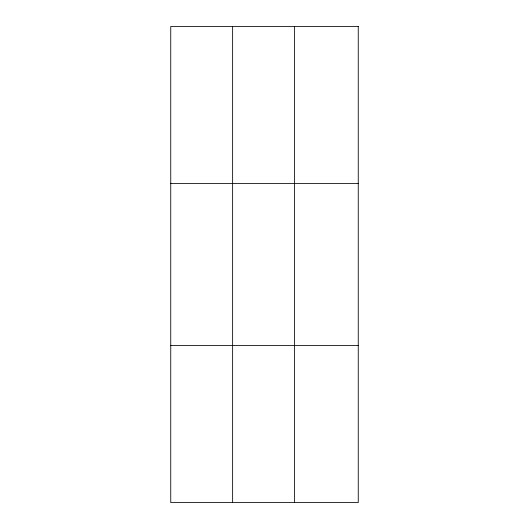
<?xml version="1.0" encoding="UTF-8"?>
<svg xmlns="http://www.w3.org/2000/svg" width="529" height="529" viewBox="0 0 529 529"><rect width="100%" height="100%" fill="white"/><g stroke="black" fill="none" stroke-linecap="round" stroke-linejoin="round"><path stroke-width="0.79" d="M232.628 502.55L232.628 26.45M294.501 502.55L294.501 26.45M170.748 183.563L358.252 183.563M170.748 345.437L358.252 345.437M358.252 26.45L358.252 502.55L170.748 502.55L170.748 26.45L358.252 26.45"/></g></svg>
